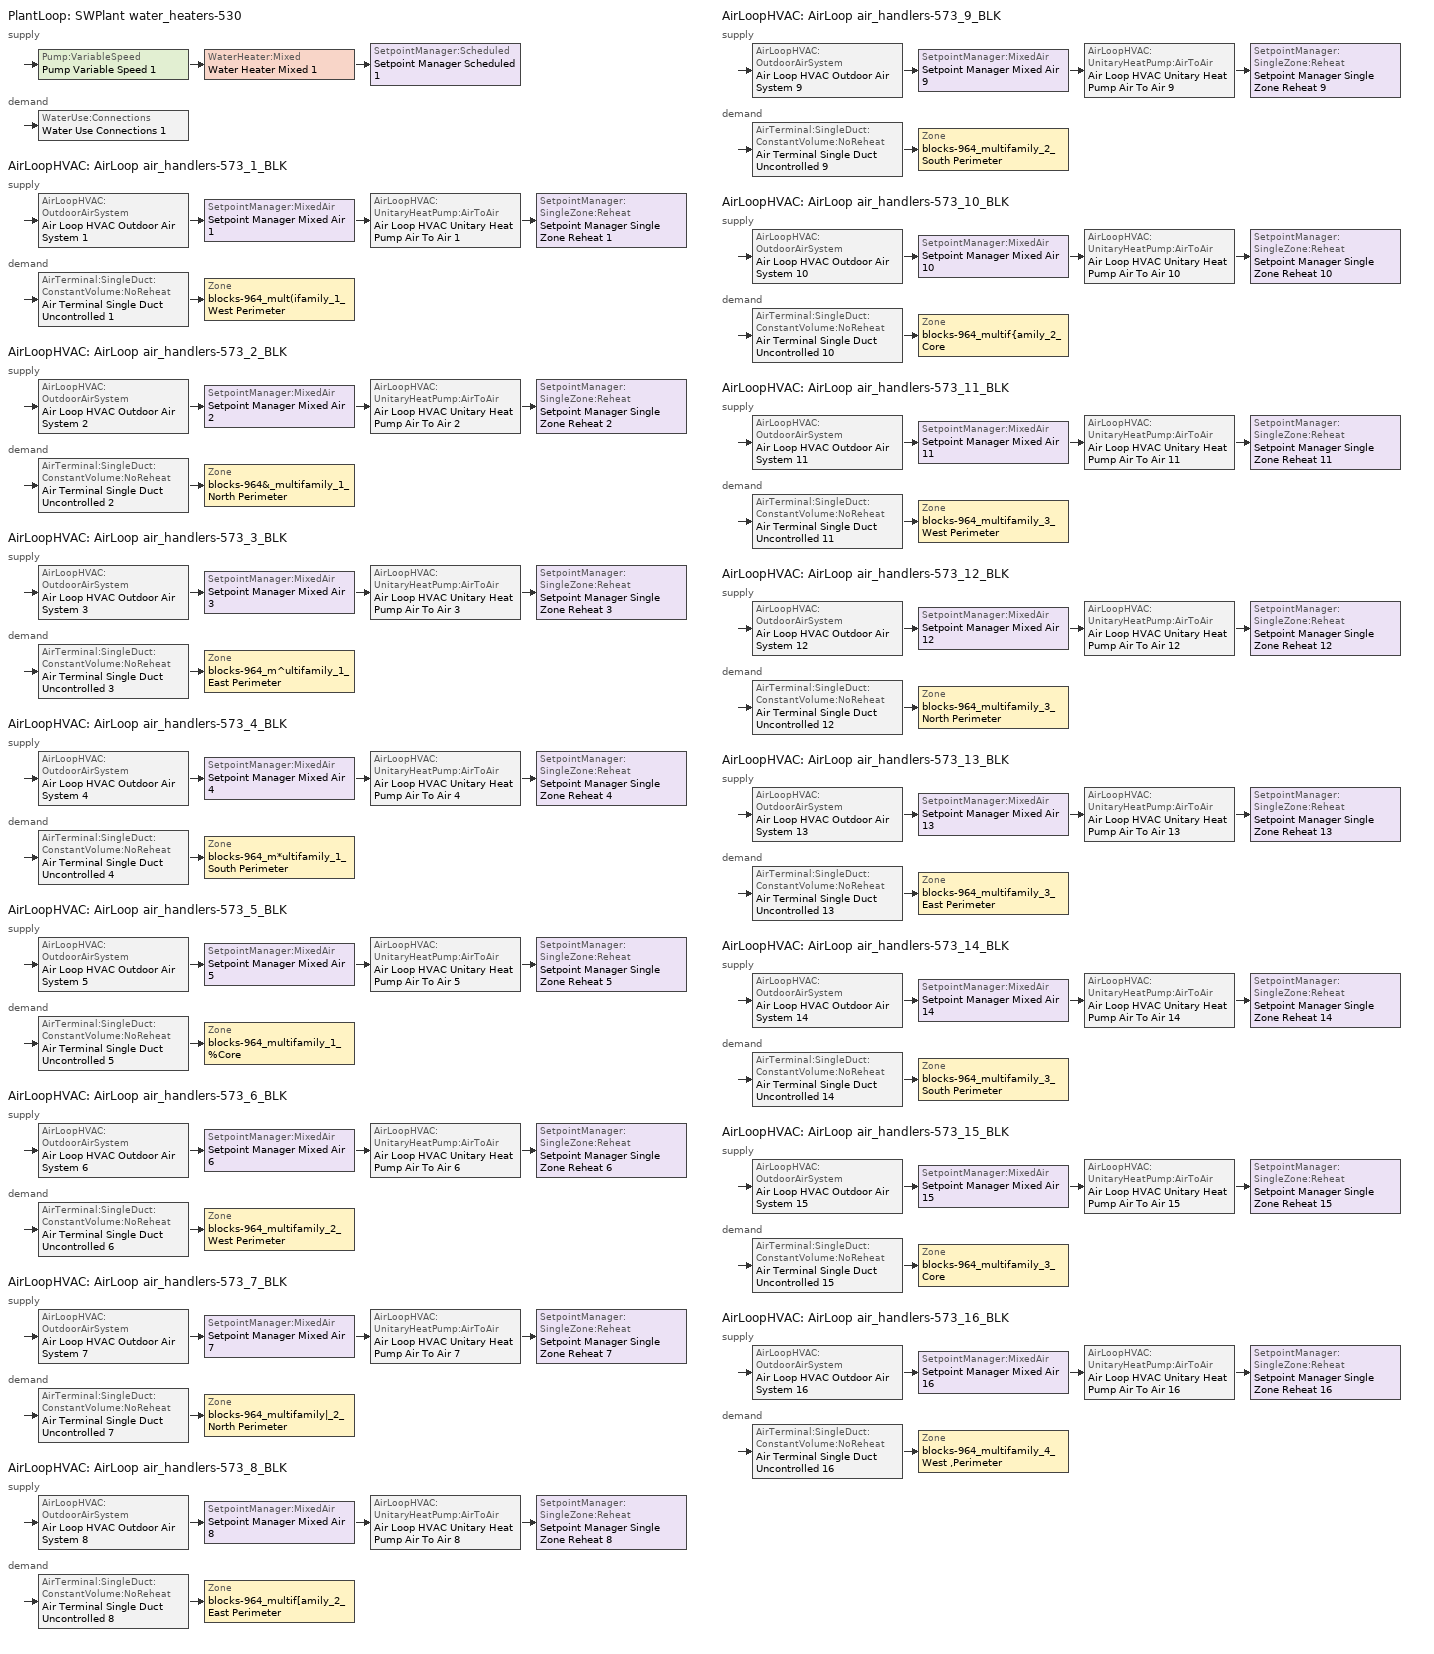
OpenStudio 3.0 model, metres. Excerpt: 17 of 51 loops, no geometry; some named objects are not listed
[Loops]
PlantLoop 'SWPlant water_heaters-530'
 supply: Pump:VariableSpeed 'Pump Variable Speed 1' > WaterHeater:Mixed 'Water Heater Mixed 1' > SetpointManager:Scheduled 'Setpoint Manager Scheduled 1'
 demand: WaterUse:Connections 'Water Use Connections 1'
AirLoopHVAC 'AirLoop air_handlers-573_1_BLK'
 supply: AirLoopHVAC:OutdoorAirSystem 'Air Loop HVAC Outdoor Air System 1' > SetpointManager:MixedAir 'Setpoint Manager Mixed Air 1' > AirLoopHVAC:UnitaryHeatPump:AirToAir 'Air Loop HVAC Unitary Heat Pump Air To Air 1' > SetpointManager:SingleZone:Reheat 'Setpoint Manager Single Zone Reheat 1'
 demand: AirTerminal:SingleDuct:ConstantVolume:NoReheat 'Air Terminal Single Duct Uncontrolled 1' > Zone 'blocks-964_mult(ifamily_1_West Perimeter'
AirLoopHVAC 'AirLoop air_handlers-573_2_BLK'
 supply: AirLoopHVAC:OutdoorAirSystem 'Air Loop HVAC Outdoor Air System 2' > SetpointManager:MixedAir 'Setpoint Manager Mixed Air 2' > AirLoopHVAC:UnitaryHeatPump:AirToAir 'Air Loop HVAC Unitary Heat Pump Air To Air 2' > SetpointManager:SingleZone:Reheat 'Setpoint Manager Single Zone Reheat 2'
 demand: AirTerminal:SingleDuct:ConstantVolume:NoReheat 'Air Terminal Single Duct Uncontrolled 2' > Zone 'blocks-964&_multifamily_1_North Perimeter'
AirLoopHVAC 'AirLoop air_handlers-573_3_BLK'
 supply: AirLoopHVAC:OutdoorAirSystem 'Air Loop HVAC Outdoor Air System 3' > SetpointManager:MixedAir 'Setpoint Manager Mixed Air 3' > AirLoopHVAC:UnitaryHeatPump:AirToAir 'Air Loop HVAC Unitary Heat Pump Air To Air 3' > SetpointManager:SingleZone:Reheat 'Setpoint Manager Single Zone Reheat 3'
 demand: AirTerminal:SingleDuct:ConstantVolume:NoReheat 'Air Terminal Single Duct Uncontrolled 3' > Zone 'blocks-964_m^ultifamily_1_East Perimeter'
AirLoopHVAC 'AirLoop air_handlers-573_4_BLK'
 supply: AirLoopHVAC:OutdoorAirSystem 'Air Loop HVAC Outdoor Air System 4' > SetpointManager:MixedAir 'Setpoint Manager Mixed Air 4' > AirLoopHVAC:UnitaryHeatPump:AirToAir 'Air Loop HVAC Unitary Heat Pump Air To Air 4' > SetpointManager:SingleZone:Reheat 'Setpoint Manager Single Zone Reheat 4'
 demand: AirTerminal:SingleDuct:ConstantVolume:NoReheat 'Air Terminal Single Duct Uncontrolled 4' > Zone 'blocks-964_m*ultifamily_1_South Perimeter'
AirLoopHVAC 'AirLoop air_handlers-573_5_BLK'
 supply: AirLoopHVAC:OutdoorAirSystem 'Air Loop HVAC Outdoor Air System 5' > SetpointManager:MixedAir 'Setpoint Manager Mixed Air 5' > AirLoopHVAC:UnitaryHeatPump:AirToAir 'Air Loop HVAC Unitary Heat Pump Air To Air 5' > SetpointManager:SingleZone:Reheat 'Setpoint Manager Single Zone Reheat 5'
 demand: AirTerminal:SingleDuct:ConstantVolume:NoReheat 'Air Terminal Single Duct Uncontrolled 5' > Zone 'blocks-964_multifamily_1_%Core'
AirLoopHVAC 'AirLoop air_handlers-573_6_BLK'
 supply: AirLoopHVAC:OutdoorAirSystem 'Air Loop HVAC Outdoor Air System 6' > SetpointManager:MixedAir 'Setpoint Manager Mixed Air 6' > AirLoopHVAC:UnitaryHeatPump:AirToAir 'Air Loop HVAC Unitary Heat Pump Air To Air 6' > SetpointManager:SingleZone:Reheat 'Setpoint Manager Single Zone Reheat 6'
 demand: AirTerminal:SingleDuct:ConstantVolume:NoReheat 'Air Terminal Single Duct Uncontrolled 6' > Zone 'blocks-964_multifamily_2_West Perimeter'
AirLoopHVAC 'AirLoop air_handlers-573_7_BLK'
 supply: AirLoopHVAC:OutdoorAirSystem 'Air Loop HVAC Outdoor Air System 7' > SetpointManager:MixedAir 'Setpoint Manager Mixed Air 7' > AirLoopHVAC:UnitaryHeatPump:AirToAir 'Air Loop HVAC Unitary Heat Pump Air To Air 7' > SetpointManager:SingleZone:Reheat 'Setpoint Manager Single Zone Reheat 7'
 demand: AirTerminal:SingleDuct:ConstantVolume:NoReheat 'Air Terminal Single Duct Uncontrolled 7' > Zone 'blocks-964_multifamily|_2_North Perimeter'
AirLoopHVAC 'AirLoop air_handlers-573_8_BLK'
 supply: AirLoopHVAC:OutdoorAirSystem 'Air Loop HVAC Outdoor Air System 8' > SetpointManager:MixedAir 'Setpoint Manager Mixed Air 8' > AirLoopHVAC:UnitaryHeatPump:AirToAir 'Air Loop HVAC Unitary Heat Pump Air To Air 8' > SetpointManager:SingleZone:Reheat 'Setpoint Manager Single Zone Reheat 8'
 demand: AirTerminal:SingleDuct:ConstantVolume:NoReheat 'Air Terminal Single Duct Uncontrolled 8' > Zone 'blocks-964_multif[amily_2_East Perimeter'
AirLoopHVAC 'AirLoop air_handlers-573_9_BLK'
 supply: AirLoopHVAC:OutdoorAirSystem 'Air Loop HVAC Outdoor Air System 9' > SetpointManager:MixedAir 'Setpoint Manager Mixed Air 9' > AirLoopHVAC:UnitaryHeatPump:AirToAir 'Air Loop HVAC Unitary Heat Pump Air To Air 9' > SetpointManager:SingleZone:Reheat 'Setpoint Manager Single Zone Reheat 9'
 demand: AirTerminal:SingleDuct:ConstantVolume:NoReheat 'Air Terminal Single Duct Uncontrolled 9' > Zone 'blocks-964_multifamily_2_South Perimeter'
AirLoopHVAC 'AirLoop air_handlers-573_10_BLK'
 supply: AirLoopHVAC:OutdoorAirSystem 'Air Loop HVAC Outdoor Air System 10' > SetpointManager:MixedAir 'Setpoint Manager Mixed Air 10' > AirLoopHVAC:UnitaryHeatPump:AirToAir 'Air Loop HVAC Unitary Heat Pump Air To Air 10' > SetpointManager:SingleZone:Reheat 'Setpoint Manager Single Zone Reheat 10'
 demand: AirTerminal:SingleDuct:ConstantVolume:NoReheat 'Air Terminal Single Duct Uncontrolled 10' > Zone 'blocks-964_multif{amily_2_Core'
AirLoopHVAC 'AirLoop air_handlers-573_11_BLK'
 supply: AirLoopHVAC:OutdoorAirSystem 'Air Loop HVAC Outdoor Air System 11' > SetpointManager:MixedAir 'Setpoint Manager Mixed Air 11' > AirLoopHVAC:UnitaryHeatPump:AirToAir 'Air Loop HVAC Unitary Heat Pump Air To Air 11' > SetpointManager:SingleZone:Reheat 'Setpoint Manager Single Zone Reheat 11'
 demand: AirTerminal:SingleDuct:ConstantVolume:NoReheat 'Air Terminal Single Duct Uncontrolled 11' > Zone 'blocks-964_multifamily_3_West Perimeter'
AirLoopHVAC 'AirLoop air_handlers-573_12_BLK'
 supply: AirLoopHVAC:OutdoorAirSystem 'Air Loop HVAC Outdoor Air System 12' > SetpointManager:MixedAir 'Setpoint Manager Mixed Air 12' > AirLoopHVAC:UnitaryHeatPump:AirToAir 'Air Loop HVAC Unitary Heat Pump Air To Air 12' > SetpointManager:SingleZone:Reheat 'Setpoint Manager Single Zone Reheat 12'
 demand: AirTerminal:SingleDuct:ConstantVolume:NoReheat 'Air Terminal Single Duct Uncontrolled 12' > Zone 'blocks-964_multifamily_3_North Perimeter'
AirLoopHVAC 'AirLoop air_handlers-573_13_BLK'
 supply: AirLoopHVAC:OutdoorAirSystem 'Air Loop HVAC Outdoor Air System 13' > SetpointManager:MixedAir 'Setpoint Manager Mixed Air 13' > AirLoopHVAC:UnitaryHeatPump:AirToAir 'Air Loop HVAC Unitary Heat Pump Air To Air 13' > SetpointManager:SingleZone:Reheat 'Setpoint Manager Single Zone Reheat 13'
 demand: AirTerminal:SingleDuct:ConstantVolume:NoReheat 'Air Terminal Single Duct Uncontrolled 13' > Zone 'blocks-964_multifamily_3_East Perimeter'
AirLoopHVAC 'AirLoop air_handlers-573_14_BLK'
 supply: AirLoopHVAC:OutdoorAirSystem 'Air Loop HVAC Outdoor Air System 14' > SetpointManager:MixedAir 'Setpoint Manager Mixed Air 14' > AirLoopHVAC:UnitaryHeatPump:AirToAir 'Air Loop HVAC Unitary Heat Pump Air To Air 14' > SetpointManager:SingleZone:Reheat 'Setpoint Manager Single Zone Reheat 14'
 demand: AirTerminal:SingleDuct:ConstantVolume:NoReheat 'Air Terminal Single Duct Uncontrolled 14' > Zone 'blocks-964_multifamily_3_South Perimeter'
AirLoopHVAC 'AirLoop air_handlers-573_15_BLK'
 supply: AirLoopHVAC:OutdoorAirSystem 'Air Loop HVAC Outdoor Air System 15' > SetpointManager:MixedAir 'Setpoint Manager Mixed Air 15' > AirLoopHVAC:UnitaryHeatPump:AirToAir 'Air Loop HVAC Unitary Heat Pump Air To Air 15' > SetpointManager:SingleZone:Reheat 'Setpoint Manager Single Zone Reheat 15'
 demand: AirTerminal:SingleDuct:ConstantVolume:NoReheat 'Air Terminal Single Duct Uncontrolled 15' > Zone 'blocks-964_multifamily_3_Core'
AirLoopHVAC 'AirLoop air_handlers-573_16_BLK'
 supply: AirLoopHVAC:OutdoorAirSystem 'Air Loop HVAC Outdoor Air System 16' > SetpointManager:MixedAir 'Setpoint Manager Mixed Air 16' > AirLoopHVAC:UnitaryHeatPump:AirToAir 'Air Loop HVAC Unitary Heat Pump Air To Air 16' > SetpointManager:SingleZone:Reheat 'Setpoint Manager Single Zone Reheat 16'
 demand: AirTerminal:SingleDuct:ConstantVolume:NoReheat 'Air Terminal Single Duct Uncontrolled 16' > Zone 'blocks-964_multifamily_4_West ,Perimeter'
[PlantLoop]
SWPlant water_heaters-530: Glycol Concentration=0; Plant Loop Volume {m3}=Autocalculate; Load Distribution Scheme=Optimal
[Sizing:Plant]
SWPlant water_heaters-530: Loop Type=Heating; Design Loop Exit Temperature {C}=60; Loop Design Temperature Difference {deltaC}=5; Sizing Option=NonCoincident; Zone Timesteps in Averaging Window=1; Coincident Sizing Factor Mode=None
[Pump:VariableSpeed]
Pump Variable Speed 1: Coefficient 1 of the Part Load Performance Curve=0; Coefficient 2 of the Part Load Performance Curve=3.2485; Coefficient 3 of the Part Load Performance Curve=-4.7443; Coefficient 4 of the Part Load Performance Curve=2.5294; Pump Control Type=Intermittent; Skin Loss Radiative Fraction=0.5; Design Power Sizing Method=PowerPerFlowPerPressure; Design Electric Power per Unit Flow Rate {W/(m3/s)}=348701.1; Design Shaft Power per Unit Flow Rate per Unit Head {W-s/m3-Pa}=1.28205; Design Minimum Flow Rate Fraction=0
[WaterHeater:Mixed]
Water Heater Mixed 1: Tank Volume {m3}=0.0757088; Setpoint Temperature Schedule=Water Heater Setpoint Temperature Schedule; Deadband Temperature Difference {deltaC}=2; Maximum Temperature Limit {C}=82.22; Heater Control Type=Cycle; Heater Maximum Capacity {W}=845000; Heater Fuel Type=NaturalGas; Heater Thermal Efficiency=0.8; Off Cycle Parasitic Fuel Consumption Rate {W}=20; Off Cycle Parasitic Fuel Type=NaturalGas; Off Cycle Parasitic Heat Fraction to Tank=0.8; On Cycle Parasitic Fuel Type=NaturalGas; Ambient Temperature Indicator=ThermalZone; Ambient Temperature Schedule=Schedule Ruleset 1; Ambient Temperature Thermal Zone=blocks-964_mult(ifamily_1_West Perimeter; Off Cycle Loss Coefficient to Ambient Temperature {W/K}=6; On Cycle Loss Coefficient to Ambient Temperature {W/K}=6; Use Side Effectiveness=1; Source Side Effectiveness=1; Use Side Design Flow Rate {m3/s}=autosize; Source Side Design Flow Rate {m3/s}=autosize; Indirect Water Heating Recovery Time {hr}=1.5; Source Side Flow Control Mode=IndirectHeatPrimarySetpoint
[SetpointManager:Scheduled]
Setpoint Manager Scheduled 1: Control Variable=Temperature; Schedule=Water Heater Setpoint Temperature Schedule
[WaterUse:Connections]
Water Use Connections 1: Water Use Equipment Name 1=Water Use Equipment 1; Water Use Equipment Name 2=Water Use Equipment 2; Water Use Equipment Name 3=Water Use Equipment 3; Water Use Equipment Name 4=Water Use Equipment 4; Water Use Equipment Name 5=Water Use Equipment 5; Water Use Equipment Name 6=Water Use Equipment 6; Water Use Equipment Name 7=Water Use Equipment 7; Water Use Equipment Name 8=Water Use Equipment 8; Water Use Equipment Name 9=Water Use Equipment 9; Water Use Equipment Name 10=Water Use Equipment 10; Water Use Equipment Name 11=Water Use Equipment 11; Water Use Equipment Name 12=Water Use Equipment 12; Water Use Equipment Name 13=Water Use Equipment 13; Water Use Equipment Name 14=Water Use Equipment 14; Water Use Equipment Name 15=Water Use Equipment 15; Water Use Equipment Name 16=Water Use Equipment 16; Water Use Equipment Name 17=Water Use Equipment 17; Water Use Equipment Name 18=Water Use Equipment 18; Water Use Equipment Name 19=Water Use Equipment 19; Water Use Equipment Name 20=Water Use Equipment 20; Water Use Equipment Name 21=Water Use Equipment 21; Water Use Equipment Name 22=Water Use Equipment 22; Water Use Equipment Name 23=Water Use Equipment 23; Water Use Equipment Name 24=Water Use Equipment 24; Water Use Equipment Name 25=Water Use Equipment 25; Water Use Equipment Name 26=Water Use Equipment 26; Water Use Equipment Name 27=Water Use Equipment 27; Water Use Equipment Name 28=Water Use Equipment 28; Water Use Equipment Name 29=Water Use Equipment 29; Water Use Equipment Name 30=Water Use Equipment 30; Water Use Equipment Name 31=Water Use Equipment 31; Water Use Equipment Name 32=Water Use Equipment 32; Water Use Equipment Name 33=Water Use Equipment 33; Water Use Equipment Name 34=Water Use Equipment 34; Water Use Equipment Name 35=Water Use Equipment 35; Water Use Equipment Name 36=Water Use Equipment 36; Water Use Equipment Name 37=Water Use Equipment 37; Water Use Equipment Name 38=Water Use Equipment 38; Water Use Equipment Name 39=Water Use Equipment 39; Water Use Equipment Name 40=Water Use Equipment 40; Water Use Equipment Name 41=Water Use Equipment 41; Water Use Equipment Name 42=Water Use Equipment 42; Water Use Equipment Name 43=Water Use Equipment 43; Water Use Equipment Name 44=Water Use Equipment 44; Water Use Equipment Name 45=Water Use Equipment 45; Water Use Equipment Name 46=Water Use Equipment 46; Water Use Equipment Name 47=Water Use Equipment 47; Water Use Equipment Name 48=Water Use Equipment 48; Water Use Equipment Name 49=Water Use Equipment 49; Water Use Equipment Name 50=Water Use Equipment 50
[Sizing:Zone] Zone Cooling Design Supply Air Temperature Input Method=SupplyAirTemperature; Zone Cooling Design Supply Air Temperature {C}=14; Zone Cooling Design Supply Air Temperature Difference {deltaC}=11.11; Zone Heating Design Supply Air Temperature Input Method=SupplyAirTemperature; Zone Heating Design Supply Air Temperature {C}=40; Zone Heating Design Supply Air Temperature Difference {deltaC}=11.11; Zone Cooling Design Supply Air Humidity Ratio {kg-H2O/kg-air}=0.0085; Zone Heating Design Supply Air Humidity Ratio {kg-H2O/kg-air}=0.008; Cooling Design Air Flow Method=DesignDay; Heating Design Air Flow Method=DesignDay; Account for Dedicated Outdoor Air System=No; Dedicated Outdoor Air System Control Strategy=NeutralSupplyAir; Dedicated Outdoor Air Low Setpoint Temperature for Design {C}=autosize; Dedicated Outdoor Air High Setpoint Temperature for Design {C}=autosize
blocks-964_mult(ifamily_1_West Perimeter; blocks-964&_multifamily_1_North Perimeter; blocks-964_m^ultifamily_1_East Perimeter; blocks-964_m*ultifamily_1_South Perimeter; blocks-964_multifamily_1_%Core; blocks-964_multifamily_2_West Perimeter; blocks-964_multifamily|_2_North Perimeter; blocks-964_multif[amily_2_East Perimeter; blocks-964_multifamily_2_South Perimeter; blocks-964_multif{amily_2_Core; blocks-964_multifamily_3_West Perimeter; blocks-964_multifamily_3_North Perimeter; blocks-964_multifamily_3_East Perimeter; blocks-964_multifamily_3_South Perimeter; blocks-964_multifamily_3_Core; blocks-964_multifamily_4_West ,Perimeter
[Zone equipment]
blocks-964_mult(ifamily_1_West Perimeter: Air Terminal Single Duct Uncontrolled 1
blocks-964&_multifamily_1_North Perimeter: Air Terminal Single Duct Uncontrolled 2
blocks-964_m^ultifamily_1_East Perimeter: Air Terminal Single Duct Uncontrolled 3
blocks-964_m*ultifamily_1_South Perimeter: Air Terminal Single Duct Uncontrolled 4
blocks-964_multifamily_1_%Core: Air Terminal Single Duct Uncontrolled 5
blocks-964_multifamily_2_West Perimeter: Air Terminal Single Duct Uncontrolled 6
blocks-964_multifamily|_2_North Perimeter: Air Terminal Single Duct Uncontrolled 7
blocks-964_multif[amily_2_East Perimeter: Air Terminal Single Duct Uncontrolled 8
blocks-964_multifamily_2_South Perimeter: Air Terminal Single Duct Uncontrolled 9
blocks-964_multif{amily_2_Core: Air Terminal Single Duct Uncontrolled 10
blocks-964_multifamily_3_West Perimeter: Air Terminal Single Duct Uncontrolled 11
blocks-964_multifamily_3_North Perimeter: Air Terminal Single Duct Uncontrolled 12
blocks-964_multifamily_3_East Perimeter: Air Terminal Single Duct Uncontrolled 13
blocks-964_multifamily_3_South Perimeter: Air Terminal Single Duct Uncontrolled 14
blocks-964_multifamily_3_Core: Air Terminal Single Duct Uncontrolled 15
blocks-964_multifamily_4_West ,Perimeter: Air Terminal Single Duct Uncontrolled 16
[AirLoopHVAC] Availability Schedule=PNNL_Asset_Rating_Apartment_Hvac_Schedule; Design Supply Air Flow Rate {m3/s}=AutoSize
AirLoop air_handlers-573_1_BLK; AirLoop air_handlers-573_2_BLK; AirLoop air_handlers-573_3_BLK; AirLoop air_handlers-573_4_BLK; AirLoop air_handlers-573_5_BLK; AirLoop air_handlers-573_6_BLK; AirLoop air_handlers-573_7_BLK; AirLoop air_handlers-573_8_BLK; AirLoop air_handlers-573_9_BLK; AirLoop air_handlers-573_10_BLK; AirLoop air_handlers-573_11_BLK; AirLoop air_handlers-573_12_BLK; AirLoop air_handlers-573_13_BLK; AirLoop air_handlers-573_14_BLK; AirLoop air_handlers-573_15_BLK; AirLoop air_handlers-573_16_BLK
[Sizing:System] Type of Load to Size On=Sensible; Design Outdoor Air Flow Rate {m3/s}=Autosize; Central Heating Maximum System Air Flow Ratio=1; Preheat Design Temperature {C}=7; Preheat Design Humidity Ratio {kg-H2O/kg-Air}=0.008; Precool Design Temperature {C}=12.8; Precool Design Humidity Ratio {kg-H2O/kg-Air}=0.008; Central Cooling Design Supply Air Temperature {C}=12.8; Central Heating Design Supply Air Temperature {C}=40; Sizing Option=NonCoincident; 100% Outdoor Air in Cooling=No; 100% Outdoor Air in Heating=No; Central Cooling Design Supply Air Humidity Ratio {kg-H2O/kg-Air}=0.0085; Central Heating Design Supply Air Humidity Ratio {kg-H2O/kg-Air}=0.008; Cooling Design Air Flow Method=DesignDay; Cooling Design Air Flow Rate {m3/s}=0; Heating Design Air Flow Method=DesignDay; Heating Design Air Flow Rate {m3/s}=0; System Outdoor Air Method=ZoneSum; Zone Maximum Outdoor Air Fraction=1; Cooling Supply Air Flow Rate Per Floor Area {m3/s-m2}=0.00996765; Cooling Fraction of Autosized Cooling Supply Air Flow Rate=1; Cooling Supply Air Flow Rate Per Unit Cooling Capacity {m3/s-W}=3.94755e-05; Heating Supply Air Flow Rate Per Floor Area {m3/s-m2}=0.00996765; Heating Fraction of Autosized Heating Supply Air Flow Rate=1; Heating Fraction of Autosized Cooling Supply Air Flow Rate=1; Heating Supply Air Flow Rate Per Unit Heating Capacity {m3/s-W}=3.15882e-05; Cooling Design Capacity Method=CoolingDesignCapacity; Cooling Design Capacity {W}=autosize; Cooling Design Capacity Per Floor Area {W/m2}=234.7; Fraction of Autosized Cooling Design Capacity=1; Heating Design Capacity Method=HeatingDesignCapacity; Heating Design Capacity {W}=autosize; Heating Design Capacity Per Floor Area {W/m2}=157; Fraction of Autosized Heating Design Capacity=1; Central Cooling Capacity Control Method=OnOff
AirLoop air_handlers-573_1_BLK; AirLoop air_handlers-573_2_BLK; AirLoop air_handlers-573_3_BLK; AirLoop air_handlers-573_4_BLK; AirLoop air_handlers-573_5_BLK; AirLoop air_handlers-573_6_BLK; AirLoop air_handlers-573_7_BLK; AirLoop air_handlers-573_8_BLK; AirLoop air_handlers-573_9_BLK; AirLoop air_handlers-573_10_BLK; AirLoop air_handlers-573_11_BLK; AirLoop air_handlers-573_12_BLK; AirLoop air_handlers-573_13_BLK; AirLoop air_handlers-573_14_BLK; AirLoop air_handlers-573_15_BLK; AirLoop air_handlers-573_16_BLK
[Controller:OutdoorAir] Minimum Outdoor Air Flow Rate {m3/s}=Autosize; Maximum Outdoor Air Flow Rate {m3/s}=Autosize; Economizer Control Type=NoEconomizer; Economizer Control Action Type=ModulateFlow; Economizer Maximum Limit Dry-Bulb Temperature {C}=28; Economizer Maximum Limit Enthalpy {J/kg}=64000; Economizer Minimum Limit Dry-Bulb Temperature {C}=-100; Lockout Type=LockoutWithHeating; Minimum Limit Type=FixedMinimum; High Humidity Control=No; Heat Recovery Bypass Control Type=BypassWhenOAFlowGreaterThanMinimum
Name | Controller Mechanical Ventilation
Controller Outdoor Air 1 | Controller Mechanical Ventilation 1
Controller Outdoor Air 2 | Controller Mechanical Ventilation 2
Controller Outdoor Air 3 | Controller Mechanical Ventilation 3
Controller Outdoor Air 4 | Controller Mechanical Ventilation 4
Controller Outdoor Air 5 | Controller Mechanical Ventilation 5
Controller Outdoor Air 6 | Controller Mechanical Ventilation 6
Controller Outdoor Air 7 | Controller Mechanical Ventilation 7
Controller Outdoor Air 8 | Controller Mechanical Ventilation 8
Controller Outdoor Air 9 | Controller Mechanical Ventilation 9
Controller Outdoor Air 10 | Controller Mechanical Ventilation 10
Controller Outdoor Air 11 | Controller Mechanical Ventilation 11
Controller Outdoor Air 12 | Controller Mechanical Ventilation 12
Controller Outdoor Air 13 | Controller Mechanical Ventilation 13
Controller Outdoor Air 14 | Controller Mechanical Ventilation 14
Controller Outdoor Air 15 | Controller Mechanical Ventilation 15
Controller Outdoor Air 16 | Controller Mechanical Ventilation 16
[Controller:MechanicalVentilation] Availability Schedule=Always On Discrete; System Outdoor Air Method=ZoneSum
Controller Mechanical Ventilation 1; Controller Mechanical Ventilation 2; Controller Mechanical Ventilation 3; Controller Mechanical Ventilation 4; Controller Mechanical Ventilation 5; Controller Mechanical Ventilation 6; Controller Mechanical Ventilation 7; Controller Mechanical Ventilation 8; Controller Mechanical Ventilation 9; Controller Mechanical Ventilation 10; Controller Mechanical Ventilation 11; Controller Mechanical Ventilation 12; Controller Mechanical Ventilation 13; Controller Mechanical Ventilation 14; Controller Mechanical Ventilation 15; Controller Mechanical Ventilation 16
[AirLoopHVAC:OutdoorAirSystem]
Name | Controller
Air Loop HVAC Outdoor Air System 1 | Controller Outdoor Air 1
Air Loop HVAC Outdoor Air System 2 | Controller Outdoor Air 2
Air Loop HVAC Outdoor Air System 3 | Controller Outdoor Air 3
Air Loop HVAC Outdoor Air System 4 | Controller Outdoor Air 4
Air Loop HVAC Outdoor Air System 5 | Controller Outdoor Air 5
Air Loop HVAC Outdoor Air System 6 | Controller Outdoor Air 6
Air Loop HVAC Outdoor Air System 7 | Controller Outdoor Air 7
Air Loop HVAC Outdoor Air System 8 | Controller Outdoor Air 8
Air Loop HVAC Outdoor Air System 9 | Controller Outdoor Air 9
Air Loop HVAC Outdoor Air System 10 | Controller Outdoor Air 10
Air Loop HVAC Outdoor Air System 11 | Controller Outdoor Air 11
Air Loop HVAC Outdoor Air System 12 | Controller Outdoor Air 12
Air Loop HVAC Outdoor Air System 13 | Controller Outdoor Air 13
Air Loop HVAC Outdoor Air System 14 | Controller Outdoor Air 14
Air Loop HVAC Outdoor Air System 15 | Controller Outdoor Air 15
Air Loop HVAC Outdoor Air System 16 | Controller Outdoor Air 16
[Coil:Cooling:DX:SingleSpeed] Availability Schedule=Always_On; Rated Total Cooling Capacity {W}=autosize; Rated Sensible Heat Ratio=autosize; Rated COP {W/W}=3.22; Rated Air Flow Rate {m3/s}=autosize; Rated Evaporator Fan Power Per Volume Flow Rate {W/(m3/s)}=773.3; Minimum Outdoor Dry-Bulb Temperature for Compressor Operation {C}=-25; Condenser Type=AirCooled; Evaporative Condenser Effectiveness=0; Evaporative Condenser Air Flow Rate {m3/s}=Autosize; Evaporative Condenser Pump Rated Power Consumption {W}=Autosize; Crankcase Heater Capacity {W}=0; Maximum Outdoor Dry-Bulb Temperature for Crankcase Heater Operation {C}=0; Basin Heater Capacity {W/K}=0; Basin Heater Setpoint Temperature {C}=10
Name | Total Cooling Capacity Function of Temperature Curve | Total Cooling Capacity Function of Flow Fraction Curve | Energy Input Ratio Function of Temperature Curve | Energy Input Ratio Function of Flow Fraction Curve | Part Load Fraction Correlation Curve
Coil Cooling DX Single Speed 1 | Curve Biquadratic 1 | Curve Quadratic 1 | Curve Biquadratic 2 | Curve Quadratic 2 | Curve Quadratic 3
Coil Cooling DX Single Speed 2 | Curve Biquadratic 3 | Curve Quadratic 6 | Curve Biquadratic 4 | Curve Quadratic 7 | Curve Quadratic 8
Coil Cooling DX Single Speed 3 | Curve Biquadratic 5 | Curve Quadratic 11 | Curve Biquadratic 6 | Curve Quadratic 12 | Curve Quadratic 13
Coil Cooling DX Single Speed 4 | Curve Biquadratic 7 | Curve Quadratic 16 | Curve Biquadratic 8 | Curve Quadratic 17 | Curve Quadratic 18
Coil Cooling DX Single Speed 5 | Curve Biquadratic 9 | Curve Quadratic 21 | Curve Biquadratic 10 | Curve Quadratic 22 | Curve Quadratic 23
Coil Cooling DX Single Speed 6 | Curve Biquadratic 11 | Curve Quadratic 26 | Curve Biquadratic 12 | Curve Quadratic 27 | Curve Quadratic 28
Coil Cooling DX Single Speed 7 | Curve Biquadratic 13 | Curve Quadratic 31 | Curve Biquadratic 14 | Curve Quadratic 32 | Curve Quadratic 33
Coil Cooling DX Single Speed 8 | Curve Biquadratic 15 | Curve Quadratic 36 | Curve Biquadratic 16 | Curve Quadratic 37 | Curve Quadratic 38
Coil Cooling DX Single Speed 9 | Curve Biquadratic 17 | Curve Quadratic 41 | Curve Biquadratic 18 | Curve Quadratic 42 | Curve Quadratic 43
Coil Cooling DX Single Speed 10 | Curve Biquadratic 19 | Curve Quadratic 46 | Curve Biquadratic 20 | Curve Quadratic 47 | Curve Quadratic 48
Coil Cooling DX Single Speed 11 | Curve Biquadratic 21 | Curve Quadratic 51 | Curve Biquadratic 22 | Curve Quadratic 52 | Curve Quadratic 53
Coil Cooling DX Single Speed 12 | Curve Biquadratic 23 | Curve Quadratic 56 | Curve Biquadratic 24 | Curve Quadratic 57 | Curve Quadratic 58
Coil Cooling DX Single Speed 13 | Curve Biquadratic 25 | Curve Quadratic 61 | Curve Biquadratic 26 | Curve Quadratic 62 | Curve Quadratic 63
Coil Cooling DX Single Speed 14 | Curve Biquadratic 27 | Curve Quadratic 66 | Curve Biquadratic 28 | Curve Quadratic 67 | Curve Quadratic 68
Coil Cooling DX Single Speed 15 | Curve Biquadratic 29 | Curve Quadratic 71 | Curve Biquadratic 30 | Curve Quadratic 72 | Curve Quadratic 73
Coil Cooling DX Single Speed 16 | Curve Biquadratic 31 | Curve Quadratic 76 | Curve Biquadratic 32 | Curve Quadratic 77 | Curve Quadratic 78
[Coil:Heating:DX:SingleSpeed] Availability Schedule=Always_On; Rated Total Heating Capacity {W}=Autosize; Rated COP {W/W}=3.22; Rated Air Flow Rate {m3/s}=Autosize; Rated Supply Fan Power Per Volume Flow Rate {W/(m3/s)}=773.3; Minimum Outdoor Dry-Bulb Temperature for Compressor Operation {C}=-17.78; Defrost Strategy=Resistive; Defrost Control=Timed; Defrost Time Period Fraction=0.166667; Resistive Defrost Heater Capacity {W}=2000
Name | Total Heating Capacity Function of Temperature Curve | Total Heating Capacity Function of Flow Fraction Curve | Energy Input Ratio Function of Temperature Curve | Energy Input Ratio Function of Flow Fraction Curve | Part Load Fraction Correlation Curve
Coil Heating DX Single Speed 1 | Curve Cubic 1 | Curve Cubic 2 | Curve Cubic 3 | Curve Quadratic 4 | Curve Quadratic 5
Coil Heating DX Single Speed 2 | Curve Cubic 4 | Curve Cubic 5 | Curve Cubic 6 | Curve Quadratic 9 | Curve Quadratic 10
Coil Heating DX Single Speed 3 | Curve Cubic 7 | Curve Cubic 8 | Curve Cubic 9 | Curve Quadratic 14 | Curve Quadratic 15
Coil Heating DX Single Speed 4 | Curve Cubic 10 | Curve Cubic 11 | Curve Cubic 12 | Curve Quadratic 19 | Curve Quadratic 20
Coil Heating DX Single Speed 5 | Curve Cubic 13 | Curve Cubic 14 | Curve Cubic 15 | Curve Quadratic 24 | Curve Quadratic 25
Coil Heating DX Single Speed 6 | Curve Cubic 16 | Curve Cubic 17 | Curve Cubic 18 | Curve Quadratic 29 | Curve Quadratic 30
Coil Heating DX Single Speed 7 | Curve Cubic 19 | Curve Cubic 20 | Curve Cubic 21 | Curve Quadratic 34 | Curve Quadratic 35
Coil Heating DX Single Speed 8 | Curve Cubic 22 | Curve Cubic 23 | Curve Cubic 24 | Curve Quadratic 39 | Curve Quadratic 40
Coil Heating DX Single Speed 9 | Curve Cubic 25 | Curve Cubic 26 | Curve Cubic 27 | Curve Quadratic 44 | Curve Quadratic 45
Coil Heating DX Single Speed 10 | Curve Cubic 28 | Curve Cubic 29 | Curve Cubic 30 | Curve Quadratic 49 | Curve Quadratic 50
Coil Heating DX Single Speed 11 | Curve Cubic 31 | Curve Cubic 32 | Curve Cubic 33 | Curve Quadratic 54 | Curve Quadratic 55
Coil Heating DX Single Speed 12 | Curve Cubic 34 | Curve Cubic 35 | Curve Cubic 36 | Curve Quadratic 59 | Curve Quadratic 60
Coil Heating DX Single Speed 13 | Curve Cubic 37 | Curve Cubic 38 | Curve Cubic 39 | Curve Quadratic 64 | Curve Quadratic 65
Coil Heating DX Single Speed 14 | Curve Cubic 40 | Curve Cubic 41 | Curve Cubic 42 | Curve Quadratic 69 | Curve Quadratic 70
Coil Heating DX Single Speed 15 | Curve Cubic 43 | Curve Cubic 44 | Curve Cubic 45 | Curve Quadratic 74 | Curve Quadratic 75
Coil Heating DX Single Speed 16 | Curve Cubic 46 | Curve Cubic 47 | Curve Cubic 48 | Curve Quadratic 79 | Curve Quadratic 80
[Coil:Heating:Electric] Availability Schedule=Always_On
Coil Heating Electric 1; Coil Heating Electric 2; Coil Heating Electric 3; Coil Heating Electric 4; Coil Heating Electric 5; Coil Heating Electric 6; Coil Heating Electric 7; Coil Heating Electric 8; Coil Heating Electric 9; Coil Heating Electric 10; Coil Heating Electric 11; Coil Heating Electric 12; Coil Heating Electric 13; Coil Heating Electric 14; Coil Heating Electric 15; Coil Heating Electric 16
[Fan:ConstantVolume] Availability Schedule=PNNL_Asset_Rating_Apartment_Hvac_Schedule; Fan Total Efficiency=0.56; Pressure Rise {Pa}=622.71; Maximum Flow Rate {m3/s}=AutoSize; Motor Efficiency=0.84
AirLoop air_handlers-573_1_BLK_Fan_1413.8750782361312cfm; AirLoop air_handlers-573_2_BLK_Fan_417.9703698435279cfm; AirLoop air_handlers-573_3_BLK_Fan_1413.8750782361312cfm; AirLoop air_handlers-573_4_BLK_Fan_417.9703698435279cfm; AirLoop air_handlers-573_5_BLK_Fan_2140.4211038406843cfm; AirLoop air_handlers-573_6_BLK_Fan_1413.8750782361312cfm; AirLoop air_handlers-573_7_BLK_Fan_417.9703698435279cfm; AirLoop air_handlers-573_8_BLK_Fan_1413.8750782361312cfm; AirLoop air_handlers-573_9_BLK_Fan_417.9703698435279cfm; AirLoop air_handlers-573_10_BLK_Fan_2140.4211038406843cfm; AirLoop air_handlers-573_11_BLK_Fan_1413.8750782361312cfm; AirLoop air_handlers-573_12_BLK_Fan_417.9703698435279cfm; AirLoop air_handlers-573_13_BLK_Fan_1413.8750782361312cfm; AirLoop air_handlers-573_14_BLK_Fan_417.9703698435279cfm; AirLoop air_handlers-573_15_BLK_Fan_2140.4211038406843cfm; AirLoop air_handlers-573_16_BLK_Fan_1413.8750782361312cfm
[AirLoopHVAC:UnitaryHeatPump:AirToAir] Availability Schedule=Always_On; Supply Air Flow Rate During Cooling Operation {m3/s}=Autosize; Supply Air Flow Rate During Heating Operation {m3/s}=Autosize; Supply Air Flow Rate When No Cooling or Heating is Needed {m3/s}=Autosize; Maximum Supply Air Temperature from Supplemental Heater {C}=Autosize; Maximum Outdoor Dry-Bulb Temperature for Supplemental Heater Operation {C}=4.4; Supply Air Fan Operating Mode Schedule=Always_On
Name | Controlling Zone or Thermostat Location | Supply Air Fan | Heating Coil | Cooling Coil | Supplemental Heating Coil
Air Loop HVAC Unitary Heat Pump Air To Air 1 | blocks-964_mult(ifamily_1_West Perimeter | AirLoop air_handlers-573_1_BLK_Fan_1413.8750782361312cfm | Coil Heating DX Single Speed 1 | Coil Cooling DX Single Speed 1 | Coil Heating Electric 1
Air Loop HVAC Unitary Heat Pump Air To Air 2 | blocks-964&_multifamily_1_North Perimeter | AirLoop air_handlers-573_2_BLK_Fan_417.9703698435279cfm | Coil Heating DX Single Speed 2 | Coil Cooling DX Single Speed 2 | Coil Heating Electric 2
Air Loop HVAC Unitary Heat Pump Air To Air 3 | blocks-964_m^ultifamily_1_East Perimeter | AirLoop air_handlers-573_3_BLK_Fan_1413.8750782361312cfm | Coil Heating DX Single Speed 3 | Coil Cooling DX Single Speed 3 | Coil Heating Electric 3
Air Loop HVAC Unitary Heat Pump Air To Air 4 | blocks-964_m*ultifamily_1_South Perimeter | AirLoop air_handlers-573_4_BLK_Fan_417.9703698435279cfm | Coil Heating DX Single Speed 4 | Coil Cooling DX Single Speed 4 | Coil Heating Electric 4
Air Loop HVAC Unitary Heat Pump Air To Air 5 | blocks-964_multifamily_1_%Core | AirLoop air_handlers-573_5_BLK_Fan_2140.4211038406843cfm | Coil Heating DX Single Speed 5 | Coil Cooling DX Single Speed 5 | Coil Heating Electric 5
Air Loop HVAC Unitary Heat Pump Air To Air 6 | blocks-964_multifamily_2_West Perimeter | AirLoop air_handlers-573_6_BLK_Fan_1413.8750782361312cfm | Coil Heating DX Single Speed 6 | Coil Cooling DX Single Speed 6 | Coil Heating Electric 6
Air Loop HVAC Unitary Heat Pump Air To Air 7 | blocks-964_multifamily|_2_North Perimeter | AirLoop air_handlers-573_7_BLK_Fan_417.9703698435279cfm | Coil Heating DX Single Speed 7 | Coil Cooling DX Single Speed 7 | Coil Heating Electric 7
Air Loop HVAC Unitary Heat Pump Air To Air 8 | blocks-964_multif[amily_2_East Perimeter | AirLoop air_handlers-573_8_BLK_Fan_1413.8750782361312cfm | Coil Heating DX Single Speed 8 | Coil Cooling DX Single Speed 8 | Coil Heating Electric 8
Air Loop HVAC Unitary Heat Pump Air To Air 9 | blocks-964_multifamily_2_South Perimeter | AirLoop air_handlers-573_9_BLK_Fan_417.9703698435279cfm | Coil Heating DX Single Speed 9 | Coil Cooling DX Single Speed 9 | Coil Heating Electric 9
Air Loop HVAC Unitary Heat Pump Air To Air 10 | blocks-964_multif{amily_2_Core | AirLoop air_handlers-573_10_BLK_Fan_2140.4211038406843cfm | Coil Heating DX Single Speed 10 | Coil Cooling DX Single Speed 10 | Coil Heating Electric 10
Air Loop HVAC Unitary Heat Pump Air To Air 11 | blocks-964_multifamily_3_West Perimeter | AirLoop air_handlers-573_11_BLK_Fan_1413.8750782361312cfm | Coil Heating DX Single Speed 11 | Coil Cooling DX Single Speed 11 | Coil Heating Electric 11
Air Loop HVAC Unitary Heat Pump Air To Air 12 | blocks-964_multifamily_3_North Perimeter | AirLoop air_handlers-573_12_BLK_Fan_417.9703698435279cfm | Coil Heating DX Single Speed 12 | Coil Cooling DX Single Speed 12 | Coil Heating Electric 12
Air Loop HVAC Unitary Heat Pump Air To Air 13 | blocks-964_multifamily_3_East Perimeter | AirLoop air_handlers-573_13_BLK_Fan_1413.8750782361312cfm | Coil Heating DX Single Speed 13 | Coil Cooling DX Single Speed 13 | Coil Heating Electric 13
Air Loop HVAC Unitary Heat Pump Air To Air 14 | blocks-964_multifamily_3_South Perimeter | AirLoop air_handlers-573_14_BLK_Fan_417.9703698435279cfm | Coil Heating DX Single Speed 14 | Coil Cooling DX Single Speed 14 | Coil Heating Electric 14
Air Loop HVAC Unitary Heat Pump Air To Air 15 | blocks-964_multifamily_3_Core | AirLoop air_handlers-573_15_BLK_Fan_2140.4211038406843cfm | Coil Heating DX Single Speed 15 | Coil Cooling DX Single Speed 15 | Coil Heating Electric 15
Air Loop HVAC Unitary Heat Pump Air To Air 16 | blocks-964_multifamily_4_West ,Perimeter | AirLoop air_handlers-573_16_BLK_Fan_1413.8750782361312cfm | Coil Heating DX Single Speed 16 | Coil Cooling DX Single Speed 16 | Coil Heating Electric 16
[SetpointManager:MixedAir] Control Variable=Temperature
Setpoint Manager Mixed Air 1; Setpoint Manager Mixed Air 2; Setpoint Manager Mixed Air 3; Setpoint Manager Mixed Air 4; Setpoint Manager Mixed Air 5; Setpoint Manager Mixed Air 6; Setpoint Manager Mixed Air 7; Setpoint Manager Mixed Air 8; Setpoint Manager Mixed Air 9; Setpoint Manager Mixed Air 10; Setpoint Manager Mixed Air 11; Setpoint Manager Mixed Air 12; Setpoint Manager Mixed Air 13; Setpoint Manager Mixed Air 14; Setpoint Manager Mixed Air 15; Setpoint Manager Mixed Air 16
[SetpointManager:SingleZone:Reheat] Minimum Supply Air Temperature {C}=12.8; Maximum Supply Air Temperature {C}=40
Name | Control Zone
Setpoint Manager Single Zone Reheat 1 | blocks-964_mult(ifamily_1_West Perimeter
Setpoint Manager Single Zone Reheat 2 | blocks-964&_multifamily_1_North Perimeter
Setpoint Manager Single Zone Reheat 3 | blocks-964_m^ultifamily_1_East Perimeter
Setpoint Manager Single Zone Reheat 4 | blocks-964_m*ultifamily_1_South Perimeter
Setpoint Manager Single Zone Reheat 5 | blocks-964_multifamily_1_%Core
Setpoint Manager Single Zone Reheat 6 | blocks-964_multifamily_2_West Perimeter
Setpoint Manager Single Zone Reheat 7 | blocks-964_multifamily|_2_North Perimeter
Setpoint Manager Single Zone Reheat 8 | blocks-964_multif[amily_2_East Perimeter
Setpoint Manager Single Zone Reheat 9 | blocks-964_multifamily_2_South Perimeter
Setpoint Manager Single Zone Reheat 10 | blocks-964_multif{amily_2_Core
Setpoint Manager Single Zone Reheat 11 | blocks-964_multifamily_3_West Perimeter
Setpoint Manager Single Zone Reheat 12 | blocks-964_multifamily_3_North Perimeter
Setpoint Manager Single Zone Reheat 13 | blocks-964_multifamily_3_East Perimeter
Setpoint Manager Single Zone Reheat 14 | blocks-964_multifamily_3_South Perimeter
Setpoint Manager Single Zone Reheat 15 | blocks-964_multifamily_3_Core
Setpoint Manager Single Zone Reheat 16 | blocks-964_multifamily_4_West ,Perimeter
[AirTerminal:SingleDuct:ConstantVolume:NoReheat] Availability Schedule=Always_On; Maximum Air Flow Rate {m3/s}=AutoSize
Air Terminal Single Duct Uncontrolled 1; Air Terminal Single Duct Uncontrolled 2; Air Terminal Single Duct Uncontrolled 3; Air Terminal Single Duct Uncontrolled 4; Air Terminal Single Duct Uncontrolled 5; Air Terminal Single Duct Uncontrolled 6; Air Terminal Single Duct Uncontrolled 7; Air Terminal Single Duct Uncontrolled 8; Air Terminal Single Duct Uncontrolled 9; Air Terminal Single Duct Uncontrolled 10; Air Terminal Single Duct Uncontrolled 11; Air Terminal Single Duct Uncontrolled 12; Air Terminal Single Duct Uncontrolled 13; Air Terminal Single Duct Uncontrolled 14; Air Terminal Single Duct Uncontrolled 15; Air Terminal Single Duct Uncontrolled 16
[WaterUse:Equipment] Flow Rate Fraction Schedule=WaterEquipment_FlowRateFractionSchedule
Name | Water Use Equipment Definition | Space
Water Use Equipment 1 | Water Use Equipment Definition 2 | blocks-964_multifamily_1_West Perimeter Space
Water Use Equipment 2 | Water Use Equipment Definition 3 | blocks-964_multifamily_1_North Perimeter Space
Water Use Equipment 3 | Water Use Equipment Definition 4 | blocks-964_multifamily_1_East Perimeter Space
Water Use Equipment 4 | Water Use Equipment Definition 5 | blocks-964_multifamily_1_South Perimeter Space
Water Use Equipment 5 | Water Use Equipment Definition 6 | blocks-964_multifamily_1_Core Space
Water Use Equipment 6 | Water Use Equipment Definition 7 | blocks-964_multifamily_2_West Perimeter Space
Water Use Equipment 7 | Water Use Equipment Definition 8 | blocks-964_multifamily_2_North Perimeter Space
Water Use Equipment 8 | Water Use Equipment Definition 9 | blocks-964_multifamily_2_East Perimeter Space
Water Use Equipment 9 | Water Use Equipment Definition 10 | blocks-964_multifamily_2_South Perimeter Space
Water Use Equipment 10 | Water Use Equipment Definition 11 | blocks-964_multifamily_2_Core Space
Water Use Equipment 11 | Water Use Equipment Definition 12 | blocks-964_multifamily_3_West Perimeter Space
Water Use Equipment 12 | Water Use Equipment Definition 13 | blocks-964_multifamily_3_North Perimeter Space
Water Use Equipment 13 | Water Use Equipment Definition 14 | blocks-964_multifamily_3_East Perimeter Space
Water Use Equipment 14 | Water Use Equipment Definition 15 | blocks-964_multifamily_3_South Perimeter Space
Water Use Equipment 15 | Water Use Equipment Definition 16 | blocks-964_multifamily_3_Core Space
Water Use Equipment 16 | Water Use Equipment Definition 17 | blocks-964_multifamily_4_West Perimeter Space
Water Use Equipment 17 | Water Use Equipment Definition 18 | blocks-964_multifamily_4_North Perimeter Space
Water Use Equipment 18 | Water Use Equipment Definition 19 | blocks-964_multifamily_4_East Perimeter Space
Water Use Equipment 19 | Water Use Equipment Definition 20 | blocks-964_multifamily_4_South Perimeter Space
Water Use Equipment 20 | Water Use Equipment Definition 21 | blocks-964_multifamily_4_Core Space
Water Use Equipment 21 | Water Use Equipment Definition 22 | blocks-964_multifamily_5_West Perimeter Space
Water Use Equipment 22 | Water Use Equipment Definition 23 | blocks-964_multifamily_5_North Perimeter Space
Water Use Equipment 23 | Water Use Equipment Definition 24 | blocks-964_multifamily_5_East Perimeter Space
Water Use Equipment 24 | Water Use Equipment Definition 25 | blocks-964_multifamily_5_South Perimeter Space
Water Use Equipment 25 | Water Use Equipment Definition 26 | blocks-964_multifamily_5_Core Space
Water Use Equipment 26 | Water Use Equipment Definition 27 | blocks-964_multifamily_6_West Perimeter Space
Water Use Equipment 27 | Water Use Equipment Definition 28 | blocks-964_multifamily_6_North Perimeter Space
Water Use Equipment 28 | Water Use Equipment Definition 29 | blocks-964_multifamily_6_East Perimeter Space
Water Use Equipment 29 | Water Use Equipment Definition 30 | blocks-964_multifamily_6_South Perimeter Space
Water Use Equipment 30 | Water Use Equipment Definition 31 | blocks-964_multifamily_6_Core Space
Water Use Equipment 31 | Water Use Equipment Definition 32 | blocks-964_multifamily_7_West Perimeter Space
Water Use Equipment 32 | Water Use Equipment Definition 33 | blocks-964_multifamily_7_North Perimeter Space
Water Use Equipment 33 | Water Use Equipment Definition 34 | blocks-964_multifamily_7_East Perimeter Space
Water Use Equipment 34 | Water Use Equipment Definition 35 | blocks-964_multifamily_7_South Perimeter Space
Water Use Equipment 35 | Water Use Equipment Definition 36 | blocks-964_multifamily_7_Core Space
Water Use Equipment 36 | Water Use Equipment Definition 37 | blocks-964_multifamily_8_West Perimeter Space
Water Use Equipment 37 | Water Use Equipment Definition 38 | blocks-964_multifamily_8_North Perimeter Space
Water Use Equipment 38 | Water Use Equipment Definition 39 | blocks-964_multifamily_8_East Perimeter Space
Water Use Equipment 39 | Water Use Equipment Definition 40 | blocks-964_multifamily_8_South Perimeter Space
Water Use Equipment 40 | Water Use Equipment Definition 41 | blocks-964_multifamily_8_Core Space
Water Use Equipment 41 | Water Use Equipment Definition 42 | blocks-964_multifamily_9_West Perimeter Space
Water Use Equipment 42 | Water Use Equipment Definition 43 | blocks-964_multifamily_9_North Perimeter Space
Water Use Equipment 43 | Water Use Equipment Definition 44 | blocks-964_multifamily_9_East Perimeter Space
Water Use Equipment 44 | Water Use Equipment Definition 45 | blocks-964_multifamily_9_South Perimeter Space
Water Use Equipment 45 | Water Use Equipment Definition 46 | blocks-964_multifamily_9_Core Space
Water Use Equipment 46 | Water Use Equipment Definition 47 | blocks-964_multifamily_10_West Perimeter Space
Water Use Equipment 47 | Water Use Equipment Definition 48 | blocks-964_multifamily_10_North Perimeter Space
Water Use Equipment 48 | Water Use Equipment Definition 49 | blocks-964_multifamily_10_East Perimeter Space
Water Use Equipment 49 | Water Use Equipment Definition 50 | blocks-964_multifamily_10_South Perimeter Space
Water Use Equipment 50 | Water Use Equipment Definition 51 | blocks-964_multifamily_10_Core Space
[WaterUse:Equipment:Definition]
Name | Peak Flow Rate {m3/s}
Water Use Equipment Definition 2; Water Use Equipment Definition 4; Water Use Equipment Definition 7; Water Use Equipment Definition 9; Water Use Equipment Definition 12; Water Use Equipment Definition 14; Water Use Equipment Definition 17; Water Use Equipment Definition 19; Water Use Equipment Definition 22; Water Use Equipment Definition 24; Water Use Equipment Definition 27; Water Use Equipment Definition 29; Water Use Equipment Definition 32; Water Use Equipment Definition 34; Water Use Equipment Definition 37; Water Use Equipment Definition 39; Water Use Equipment Definition 42; Water Use Equipment Definition 44; Water Use Equipment Definition 47; Water Use Equipment Definition 49 | 6.32597e-06
Water Use Equipment Definition 3; Water Use Equipment Definition 5; Water Use Equipment Definition 8; Water Use Equipment Definition 10; Water Use Equipment Definition 13; Water Use Equipment Definition 15; Water Use Equipment Definition 18; Water Use Equipment Definition 20; Water Use Equipment Definition 23; Water Use Equipment Definition 25; Water Use Equipment Definition 28; Water Use Equipment Definition 30; Water Use Equipment Definition 33; Water Use Equipment Definition 35; Water Use Equipment Definition 38; Water Use Equipment Definition 40; Water Use Equipment Definition 43; Water Use Equipment Definition 45; Water Use Equipment Definition 48; Water Use Equipment Definition 50 | 1.87009e-06
Water Use Equipment Definition 6; Water Use Equipment Definition 11; Water Use Equipment Definition 16; Water Use Equipment Definition 21; Water Use Equipment Definition 26; Water Use Equipment Definition 31; Water Use Equipment Definition 36; Water Use Equipment Definition 41; Water Use Equipment Definition 46; Water Use Equipment Definition 51 | 9.57669e-06
[Schedule:Ruleset]
Name | Default Day Schedule | Summer Design Day Schedule | Winter Design Day Schedule
Always_On | Always_On_Default | Always_On_Summer_Design_Day | Always_On_Winter_Design_Day
PNNL_Asset_Rating_Apartment_Hvac_Schedule | PNNL_Asset_Rating_Apartment_Hvac_Schedule_Week_Day | PNNL_Asset_Rating_Apartment_Hvac_Schedule_Summer_Design_Day | PNNL_Asset_Rating_Apartment_Hvac_Schedule_Winter_Design_Day
Schedule Ruleset 1 | Schedule Day 1
WaterEquipment_FlowRateFractionSchedule | PNNL_Asset_Rating_Apartment_Service_Water_Heating_Schedule_Week_Day | PNNL_Asset_Rating_Apartment_Service_Water_Heating_Schedule_Summer_Design_Day | PNNL_Asset_Rating_Apartment_Service_Water_Heating_Schedule_Winter_Design_Day
[Schedule:Day]
Always_On_Default; Always_On_Winter_Design_Day; Always_On_Summer_Design_Day: 24, 0, 1
PNNL_Asset_Rating_Apartment_Hvac_Schedule_Week_Day; PNNL_Asset_Rating_Apartment_Hvac_Schedule_Summer_Design_Day; PNNL_Asset_Rating_Apartment_Hvac_Schedule_Winter_Design_Day; PNNL_Asset_Rating_Apartment_Hvac_Schedule_Sunday; PNNL_Asset_Rating_Apartment_Hvac_Schedule_Saturday: 1, 0, 1, 2, 0, 1, 3, 0, 1, 4, 0, 1, 5, 0, 1, 6, 0, 1, 7, 0, 1, 8, 0, 1, 9, 0, 1, 10, 0, 1, 11, 0, 1, 12, 0, 1, 13, 0, 1, 14, 0, 1, 15, 0, 1, 16, 0, 1, 17, 0, 1, 18, 0, 1, 19, 0, 1, 20, 0, 1, 21, 0, 1, 22, 0, 1, 23, 0, 1, 24, 0, 1
Schedule Day 1: 24, 0, 22
PNNL_Asset_Rating_Apartment_Service_Water_Heating_Schedule_Week_Day; PNNL_Asset_Rating_Apartment_Service_Water_Heating_Schedule_Summer_Design_Day; PNNL_Asset_Rating_Apartment_Service_Water_Heating_Schedule_Winter_Design_Day; PNNL_Asset_Rating_Apartment_Service_Water_Heating_Schedule_Sunday; PNNL_Asset_Rating_Apartment_Service_Water_Heating_Schedule_Saturday: 1, 0, 0.08, 2, 0, 0.04, 3, 0, 0.01, 4, 0, 0.01, 5, 0, 0.04, 6, 0, 0.27, 7, 0, 0.94, 8, 0, 1, 9, 0, 0.96, 10, 0, 0.84, 11, 0, 0.76, 12, 0, 0.61, 13, 0, 0.53, 14, 0, 0.47, 15, 0, 0.41, 16, 0, 0.47, 17, 0, 0.55, 18, 0, 0.73, 19, 0, 0.86, 20, 0, 0.82, 21, 0, 0.75, 22, 0, 0.61, 23, 0, 0.53, 24, 0, 0.29
[Schedule:Rule]
Name | Schedule Ruleset | Rule Order | Day Schedule | Apply Sunday | Apply Saturday
PNNL_Asset_Rating_Apartment_Hvac_Schedule_Sunday_Rule | PNNL_Asset_Rating_Apartment_Hvac_Schedule | 0 | PNNL_Asset_Rating_Apartment_Hvac_Schedule_Sunday | Yes
PNNL_Asset_Rating_Apartment_Hvac_Schedule_Saturday_Rule | PNNL_Asset_Rating_Apartment_Hvac_Schedule | 1 | PNNL_Asset_Rating_Apartment_Hvac_Schedule_Saturday |  | Yes
PNNL_Asset_Rating_Apartment_Service_Water_Heating_Schedule_Sunday_Rule | WaterEquipment_FlowRateFractionSchedule | 0 | PNNL_Asset_Rating_Apartment_Service_Water_Heating_Schedule_Sunday | Yes
PNNL_Asset_Rating_Apartment_Service_Water_Heating_Schedule_Saturday_Rule | WaterEquipment_FlowRateFractionSchedule | 1 | PNNL_Asset_Rating_Apartment_Service_Water_Heating_Schedule_Saturday |  | Yes
[Schedule:Compact]
Water Heater Setpoint Temperature Schedule: Through: 12/31, For: AllDays, Until: 24:00, 60
[Schedule:Constant]
Always On Discrete: Value=1
[Curve:Biquadratic] Minimum Value of x=17; Maximum Value of x=22; Minimum Value of y=13; Maximum Value of y=46
Name | Coefficient1 Constant | Coefficient2 x | Coefficient3 x**2 | Coefficient4 y | Coefficient5 y**2 | Coefficient6 x*y
Curve Biquadratic 1; Curve Biquadratic 3; Curve Biquadratic 5; Curve Biquadratic 7; Curve Biquadratic 9; Curve Biquadratic 11; Curve Biquadratic 13; Curve Biquadratic 15; Curve Biquadratic 17; Curve Biquadratic 19; Curve Biquadratic 21; Curve Biquadratic 23; Curve Biquadratic 25; Curve Biquadratic 27; Curve Biquadratic 29; Curve Biquadratic 31 | 0.42415 | 0.04426 | -0.00042 | 0.00333 | -8e-05 | -0.00021
Curve Biquadratic 2; Curve Biquadratic 4; Curve Biquadratic 6; Curve Biquadratic 8; Curve Biquadratic 10; Curve Biquadratic 12; Curve Biquadratic 14; Curve Biquadratic 16; Curve Biquadratic 18; Curve Biquadratic 20; Curve Biquadratic 22; Curve Biquadratic 24; Curve Biquadratic 26; Curve Biquadratic 28; Curve Biquadratic 30; Curve Biquadratic 32 | 1.23649 | -0.02431 | 0.00057 | -0.01434 | 0.00063 | -0.00038
[Curve:Quadratic]
Name | Coefficient1 Constant | Coefficient2 x | Coefficient3 x**2 | Minimum Value of x | Maximum Value of x
Curve Quadratic 1; Curve Quadratic 6; Curve Quadratic 11; Curve Quadratic 16; Curve Quadratic 21; Curve Quadratic 26; Curve Quadratic 31; Curve Quadratic 36; Curve Quadratic 41; Curve Quadratic 46; Curve Quadratic 51; Curve Quadratic 56; Curve Quadratic 61; Curve Quadratic 66; Curve Quadratic 71; Curve Quadratic 76 | 0.77136 | 0.34053 | -0.11088 | 0.75918 | 1.13877
Curve Quadratic 2; Curve Quadratic 7; Curve Quadratic 12; Curve Quadratic 17; Curve Quadratic 22; Curve Quadratic 27; Curve Quadratic 32; Curve Quadratic 37; Curve Quadratic 42; Curve Quadratic 47; Curve Quadratic 52; Curve Quadratic 57; Curve Quadratic 62; Curve Quadratic 67; Curve Quadratic 72; Curve Quadratic 77 | 1.2055 | -0.32953 | 0.12308 | 0.75918 | 1.13877
Curve Quadratic 3; Curve Quadratic 8; Curve Quadratic 13; Curve Quadratic 18; Curve Quadratic 23; Curve Quadratic 28; Curve Quadratic 33; Curve Quadratic 38; Curve Quadratic 43; Curve Quadratic 48; Curve Quadratic 53; Curve Quadratic 58; Curve Quadratic 63; Curve Quadratic 68; Curve Quadratic 73; Curve Quadratic 78 | 0.771 | 0.229 | 0 | 0 | 1
Curve Quadratic 4; Curve Quadratic 9; Curve Quadratic 14; Curve Quadratic 19; Curve Quadratic 24; Curve Quadratic 29; Curve Quadratic 34; Curve Quadratic 39; Curve Quadratic 44; Curve Quadratic 49; Curve Quadratic 54; Curve Quadratic 59; Curve Quadratic 64; Curve Quadratic 69; Curve Quadratic 74; Curve Quadratic 79 | 1.3824 | -0.4336 | 0.0512 | 0 | 1
Curve Quadratic 5; Curve Quadratic 10; Curve Quadratic 15; Curve Quadratic 20; Curve Quadratic 25; Curve Quadratic 30; Curve Quadratic 35; Curve Quadratic 40; Curve Quadratic 45; Curve Quadratic 50; Curve Quadratic 55; Curve Quadratic 60; Curve Quadratic 65; Curve Quadratic 70; Curve Quadratic 75; Curve Quadratic 80 | 0.75 | 0.25 | 0 | 0 | 1
[Curve:Cubic]
Name | Coefficient1 Constant | Coefficient2 x | Coefficient3 x**2 | Coefficient4 x**3 | Minimum Value of x | Maximum Value of x
Curve Cubic 1; Curve Cubic 4; Curve Cubic 7; Curve Cubic 10; Curve Cubic 13; Curve Cubic 16; Curve Cubic 19; Curve Cubic 22; Curve Cubic 25; Curve Cubic 28; Curve Cubic 31; Curve Cubic 34; Curve Cubic 37; Curve Cubic 40; Curve Cubic 43; Curve Cubic 46 | 0.758746 | 0.027626 | 0.000148716 | 3.4992e-06 | -20 | 20
Curve Cubic 2; Curve Cubic 5; Curve Cubic 8; Curve Cubic 11; Curve Cubic 14; Curve Cubic 17; Curve Cubic 20; Curve Cubic 23; Curve Cubic 26; Curve Cubic 29; Curve Cubic 32; Curve Cubic 35; Curve Cubic 38; Curve Cubic 41; Curve Cubic 44; Curve Cubic 47 | 0.84 | 0.16 | 0 | 0 | 0.5 | 1.5
Curve Cubic 3; Curve Cubic 6; Curve Cubic 9; Curve Cubic 12; Curve Cubic 15; Curve Cubic 18; Curve Cubic 21; Curve Cubic 24; Curve Cubic 27; Curve Cubic 30; Curve Cubic 33; Curve Cubic 36; Curve Cubic 39; Curve Cubic 42; Curve Cubic 45; Curve Cubic 48 | 1.19248 | -0.0300438 | 0.00103745 | -2.3328e-05 | -20 | 20
